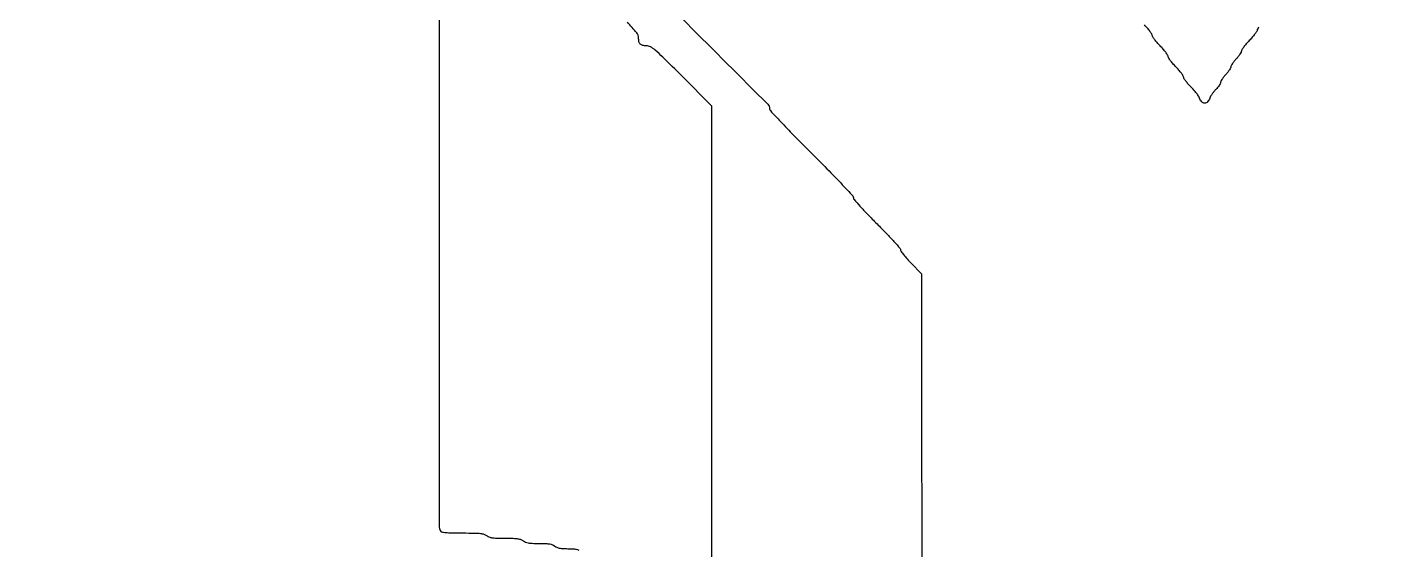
# Model space of a CAD drawing. Header units: millimetres. Extents: x 0 to 1000, y 0 to 588.
# Drawn here: x 347.3 to 529.2, y 214.8 to 284.1 of the extents above; entities that cross this region are included whole.
import ezdxf

# ---------------------------------------------------------------- set-up
doc = ezdxf.new("R2010")
doc.units = ezdxf.units.MM

msp = doc.modelspace()

# ---------------------------------------------------------------- linework, layer by layer
for points in [[(273.277, 483.9348, 0.000002), (273.2766, 337.614, 0.000002), (273.277, 191.2931, 0.198911)], [(677.9378, 384.1605, -0.000004), (677.9814, 359.4812, -0.000291)], [(731.5678, 338.3007, 0.000031), (731.5593, 434.6361, 0.00055)], [(401.9295, 304.5228, 0.000019), (401.9279, 261.1188, 0.000019), (401.9295, 217.7149, 0.198892), (402.1558, 217.1689, 0.166682), (402.3581, 217.0699, 0.012977), (402.966, 217.0097, 0.013228), (403.8274, 216.9696, 0.004626), (405.0678, 216.9564, -0.00327), (406.6414, 216.9439, -0.023661), (407.3969, 216.8971, -0.051545), (407.8582, 216.7978, -0.087388), (408.2058, 216.6125, 0.076002), (408.5243, 216.4335, 0.054674), (408.9202, 216.3319, 0.029102), (409.5248, 216.2812, 0.005414), (410.6398, 216.2649, -0.005414), (411.7547, 216.2485, -0.029102), (412.3594, 216.1978, -0.054674), (412.7551, 216.0962, -0.076002), (413.0737, 215.9172, 0.069872), (413.3753, 215.7427, 0.05496), (413.739, 215.6402, 0.032567), (414.2672, 215.5871, 0.007562), (415.1599, 215.5695, -0.007562), (416.0526, 215.5518, -0.032567), (416.5808, 215.4988, -0.05496), (416.9445, 215.3961, -0.069872), (417.2462, 215.2217, 0.063663), (417.5276, 215.0543, 0.053074), (417.8599, 214.9503, 0.036266), (418.3103, 214.8937, 0.011617), (418.9847, 214.874, -0.011617), (419.6591, 214.8544, -0.036266), (420.1094, 214.7979, -0.053074), (420.4418, 214.6938, -0.063663)], [(731.484, 192.4257, 0.000011), (731.5272, 222.7923, 0.000297)], [(402.5466, 316.8548, -0.000046), (424.032, 295.3711, -0.000046), (445.5135, 273.8834, -0.198851), (445.758, 273.293, 0.188863), (445.8606, 273.0308, 0.002019), (447.2087, 271.586, 0.005283), (448.9435, 269.7798, 0.0022), (451.3212, 267.3775, -0.002262), (453.6547, 265.0194, -0.005058), (455.4017, 263.2014, -0.001768), (456.7858, 261.7212, -0.189291), (456.8845, 261.4698, 0.180506), (456.972, 261.2356, 0.004505), (457.7389, 260.367, 0.008436), (458.7294, 259.302, 0.004239), (460.0138, 257.9895, -0.004432), (461.2554, 256.7198, -0.007781), (462.2564, 255.6448, -0.003586), (463.0612, 254.7402, -0.181933), (463.1432, 254.522, 0.158296), (463.2053, 254.3309, 0.011016), (463.5518, 253.8752, 0.014776), (464.0013, 253.3432, 0.010542), (464.534, 252.7739), (465.9249, 251.349), (465.9287, 227.0702, 0.000198), (465.9375, 211.2428, 0.00324)], [(326.8339, 251.814, 0.0001), (326.8428, 296.2657)], [(438.1084, 212.5435), (438.1084, 243.091), (438.1084, 273.6385), (434.1012, 277.636, 0.001489), (431.5952, 280.121, 0.017282), (430.5783, 281.0564, 0.047035), (429.9552, 281.4966, 0.131016), (429.442, 281.6334, -0.05149), (428.9173, 281.6876, -0.147026), (428.5983, 281.8609, -0.145905), (428.4263, 282.1824, -0.050434), (428.3727, 282.7119, 0.176552), (428.1327, 283.3704, 0.01432), (426.8892, 284.7666, 0.006865)], [(510.6354, 284.1354, 0.02013), (510.4712, 283.8627, 0.126073), (510.4312, 283.7064, -0.149573), (510.3802, 283.5401, -0.013562), (510.1247, 283.1829, -0.016638), (509.7875, 282.7671, -0.012249), (509.388, 282.3289, 0.012249), (508.9884, 281.8905, 0.016638), (508.6513, 281.4748, 0.013562), (508.3958, 281.1176, 0.149573), (508.3449, 280.9514, -0.126073), (508.3048, 280.795, -0.02013), (508.1406, 280.5222, -0.021195), (507.9158, 280.2102, -0.017163), (507.6495, 279.8949, 0.016387), (507.3832, 279.5805, 0.020508), (507.1584, 279.2715, 0.019174), (506.9934, 279.0022, 0.12853), (506.954, 278.8518, -0.12853), (506.9147, 278.7013, -0.019174), (506.7498, 278.432, -0.020508), (506.525, 278.123, -0.016387), (506.2587, 277.8087, 0.017498), (505.9924, 277.4929, 0.021486), (505.7675, 277.1796, 0.020534), (505.6036, 276.9053, 0.125027), (505.5633, 276.7464, -0.123209), (505.5253, 276.5946, -0.026026), (505.3832, 276.3589, -0.02578), (505.1849, 276.0958, -0.021967), (504.9502, 275.8395, 0.023854), (504.7022, 275.5666, 0.019667), (504.464, 275.2537, 0.020108), (504.2678, 274.9486, 0.048912), (504.1557, 274.706, -0.095937), (503.8662, 274.2083, -0.215824), (503.4774, 274.0311, -0.216582), (503.0888, 274.2064, -0.096486), (502.7996, 274.7026, 0.064909), (502.6688, 274.9631, 0.016359), (502.3897, 275.3481, 0.016418), (502.0388, 275.7706, 0.0159), (501.6574, 276.1739, -0.015366), (501.289, 276.5626, -0.020051), (500.9779, 276.941, -0.018047), (500.7473, 277.2699, -0.144891), (500.6954, 277.4453, 0.145221), (500.642, 277.6253, 0.01532), (500.389, 277.9892, 0.017925), (500.0518, 278.4114, 0.013464), (499.6523, 278.8518, -0.012808), (499.2528, 279.2911, -0.017237), (498.9156, 279.7098, -0.014376), (498.6612, 280.07, -0.147557), (498.6091, 280.2426, 0.147557), (498.5571, 280.4152, 0.014376), (498.3028, 280.7755, 0.017237), (497.9655, 281.1942, 0.012808), (497.5661, 281.6334, -0.012808), (497.1666, 282.0726, -0.017237), (496.8294, 282.4913, -0.014376), (496.575, 282.8516, -0.147557), (496.5229, 283.0242, 0.147557), (496.4709, 283.1969, 0.014376), (496.2166, 283.5571, 0.017237), (495.8793, 283.9759, 0.012808), (495.4799, 284.4151, -0.013065)], [(326.7547, 208.4186, 0.00003), (326.7992, 226.6989, 0.000492)]]:
    msp.add_lwpolyline(points, format="xyb")

doc.saveas('drawing.dxf')
